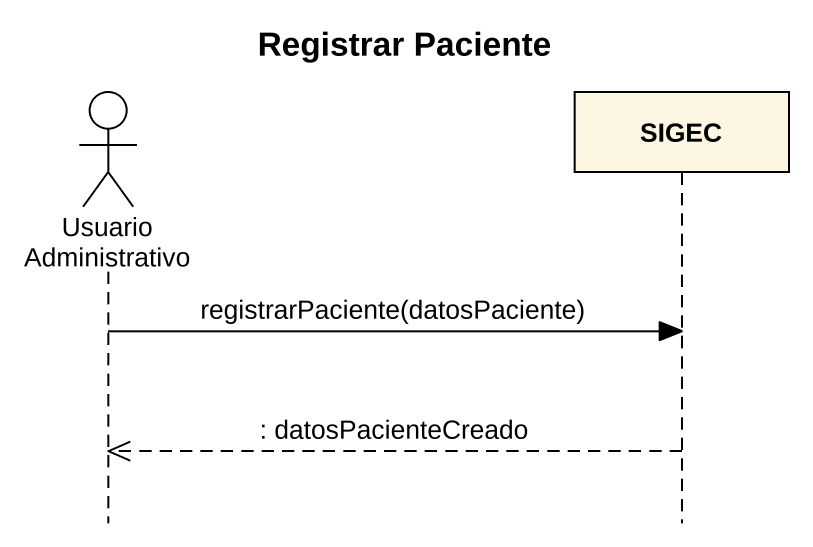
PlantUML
@startuml
title Registrar Paciente
hide footbox
actor "Usuario Administrativo" as Usuario_Administrativo
participant SIGEC

Usuario_Administrativo -> SIGEC : registrarPaciente(datosPaciente)
SIGEC -->> Usuario_Administrativo : : datosPacienteCreado
@enduml
